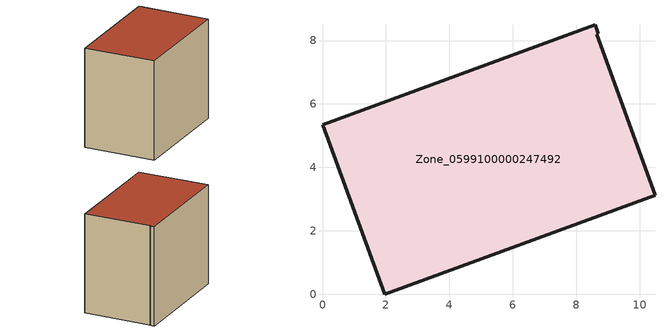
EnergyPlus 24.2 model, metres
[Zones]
Zone_0599100000247492
 floor ground (C_G): 8.7,8.21 8.65,8.19 10.48,3.13 1.96,0 0,5.34 8.59,8.5 z0
 wall outside (C_F): 8.7,8.21 8.59,8.5 0,5.34 1.96,0 10.48,3.13 8.65,8.19 8.7,8.21 z0:7.86
 roof outside (C_R): 8.65,8.19 8.7,8.21 8.59,8.5 0,5.34 1.96,0 10.48,3.13 z7.86
[BUILDING]
Pand.0599100000247492: North Axis=0; Terrain=City; Loads Convergence Tolerance Value=0.04; Temperature Convergence Tolerance Value=0.4; Solar Distribution=FullExterior; Maximum Number of Warmup Days=25; Minimum Number of Warmup Days=1
[Site:Location]
Rotterdam.The.Hague.AP_ZH_NLD Design_Conditions: Latitude=51.96; Longitude=4.45; Time Zone=1; Elevation=-4.5
[SITE:GROUNDTEMPERATURE:BUILDINGSURFACE]
18, 18, 18, 18, 18, 18, 18, 18, 18, 18, 18, 18
[MATERIAL] Thermal Absorptance=0.9; Solar Absorptance=0.7; Visible Absorptance=0.7
Name | Roughness | Thickness | Conductivity | Density | Specific Heat
G.TC.1975-1991 | MediumSmooth | 0.15 | 0.288461 | 540 | 1210
F.TC.1975-1991 | Rough | 0.3 | 0.230769 | 1920 | 840
R.TC.1975-1991 | MediumRough | 0.2 | 0.153846 | 1500 | 1000
[CONSTRUCTION]
C_G: G.TC.1975-1991
C_F: F.TC.1975-1991
C_R: R.TC.1975-1991
[ZONE]
Zone_0599100000247492: Type=1; Multiplier=1; Ceiling Height=Autocalculate; Volume=Autocalculate; Floor Area=autocalculate; Part of Total Floor Area=Yes
[ZONEINFILTRATION:DESIGNFLOWRATE]
Infil_Zone_0599100000247492: Zone or ZoneList or Space or SpaceList=Zone_0599100000247492; Schedule=AlwaysOn; Design Flow Rate Calculation Method=Flow/Area; Flow Rate per Floor Area=0.003; Constant Term Coefficient=1; Temperature Term Coefficient=0; Velocity Term Coefficient=0; Velocity Squared Term Coefficient=0
[HVACTEMPLATE:ZONE:IDEALLOADSAIRSYSTEM]
Zone_0599100000247492: Maximum Heating Supply Air Temperature=50; Minimum Cooling Supply Air Temperature=13; Maximum Heating Supply Air Humidity Ratio=0.0156; Minimum Cooling Supply Air Humidity Ratio=0.0077; Heating Limit=NoLimit; Cooling Limit=NoLimit; Dehumidification Control Type=ConstantSensibleHeatRatio; Cooling Sensible Heat Ratio=0.7; Dehumidification Setpoint=60; Humidification Control Type=None; Humidification Setpoint=30; Outdoor Air Method=None; Outdoor Air Flow Rate per Person=0.00944; Outdoor Air Flow Rate per Zone Floor Area=0; Outdoor Air Flow Rate per Zone=0; Demand Controlled Ventilation Type=None; Outdoor Air Economizer Type=NoEconomizer; Heat Recovery Type=None; Sensible Heat Recovery Effectiveness=0.7; Latent Heat Recovery Effectiveness=0.65
[ZONECONTROL:THERMOSTAT]
ThermostatControl_Zone_0599100000247492: Zone or ZoneList=Zone_0599100000247492; Control Type Schedule=DualSetpointControlType; Control 1=Thermostat_Zone_0599100000247492; Temperature Difference Between Cutout And Setpoint=0
[THERMOSTATSETPOINT:DUALSETPOINT]
Thermostat_Zone_0599100000247492: Heating Setpoint Temperature Schedule=HeatingSetpoint_Zone_0599100000247492; Cooling Setpoint Temperature Schedule=CoolingSetpoint_Zone_0599100000247492
[SCHEDULE:COMPACT]
HeatingSetpoint_Zone_0599100000247492: Through: 12/31, For: AllDays, Until: 24:00, 21
CoolingSetpoint_Zone_0599100000247492: Through: 12/31, For: AllDays, Until: 24:00, 24
DualSetpointControlType: Through: 12/31, For: AllDays, Until: 24:00, 4
AlwaysOn: Through: 12/31, For: AllDays, Until: 24:00, 1
